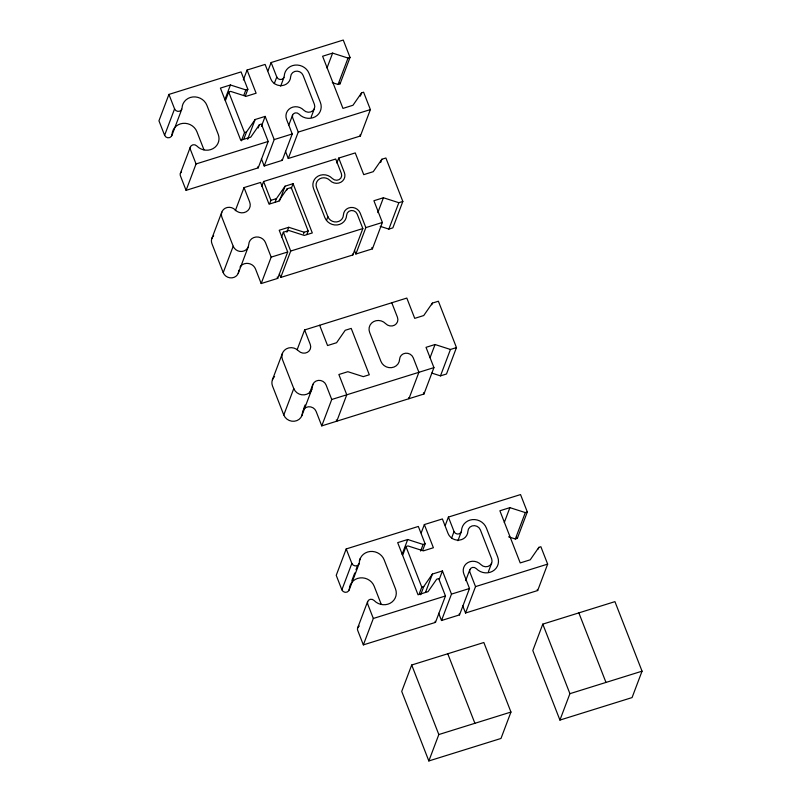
<?xml version="1.0" encoding="UTF-8"?>
<svg xmlns="http://www.w3.org/2000/svg" width="801" height="801" viewBox="0 0 801 801"><rect width="100%" height="100%" fill="white"/><g stroke="black" fill="none" stroke-linecap="round" stroke-linejoin="round"><path stroke-width="1.2" d="M245.356 95.9L247.849 89.301L241.071 71.91L168.931 94.408L158.948 120.811L164.606 135.299A3.885 3.625 20.7 0 0 172.065 134.478A12.956 12.065 20.7 0 1 182.818 123.374A12.956 12.065 20.7 0 1 196.916 131.724L203.985 149.827M164.606 135.299L174.578 108.896L168.931 94.408M171.804 135.649L181.787 109.246M180.385 173.406L190.358 147.004M247.849 89.301L245.847 89.922L230.428 84.976L220.415 88.1L240.751 140.255L250.773 137.131L259.404 124.696L261.406 124.065L268.185 141.457L258.212 167.86L186.072 190.348L196.055 163.945L190.398 149.457A3.885 3.625 20.7 0 1 196.816 145.962A12.956 12.065 20.7 0 0 212.966 148.666A12.956 12.065 20.7 0 0 218.202 134.288L206.898 105.321A12.956 12.065 20.7 0 0 192.801 96.961A12.956 12.065 20.7 0 0 182.037 108.065A3.885 3.625 20.7 0 1 174.578 108.896M224.821 99.835L230.428 84.976M225.562 100.275L228.685 92.025L230.688 91.404L246.097 96.34L256.12 93.216L247.078 70.037L265.111 64.42L270.768 78.909A10.363 9.652 20.7 0 0 282.042 85.587A10.363 9.652 20.7 0 0 290.653 76.706A6.478 6.038 20.7 0 1 303.078 75.324L314.382 104.3A6.478 6.038 20.7 0 1 303.689 110.138A10.363 9.652 20.7 0 0 290.773 107.965A10.363 9.652 20.7 0 0 286.588 119.469L292.235 133.957L282.252 160.36L264.22 165.987L261.396 158.738M243.334 79.94L247.078 70.037M243.975 94.878L245.847 89.922M241.391 140.836L244.505 132.586L228.685 92.025M268.005 70.798L271.128 62.538L343.259 40.05L350.037 57.432L340.065 83.845L338.062 84.465L332.285 82.613M244.015 138.563L246.508 131.965L255.139 119.519L265.161 116.395L274.202 139.574L264.22 165.987M247.659 139.324L255.139 119.519M211.834 238.538L221.807 212.125M274.282 83.634L276.776 77.026L271.128 62.538M258.162 127.99L259.404 124.696M261.416 126.298L265.161 116.395M280.65 86.178L283.975 77.377M235.314 210.703L244.045 187.594L260.575 182.438L269.056 204.175L278.568 201.201L287.199 188.766L291.214 187.514L308.165 230.978L306.913 234.272M238.808 270.257A8.741 8.15 20.7 0 0 238.758 270.908A8.09 7.539 20.7 0 1 232.03 277.847A8.09 7.539 20.7 0 1 223.219 272.63L233.201 246.227L221.897 217.251A8.09 7.539 20.7 0 1 225.171 208.26A8.09 7.539 20.7 0 1 235.264 209.962A8.741 8.15 20.7 0 0 246.167 211.794A8.741 8.15 20.7 0 0 249.692 202.082L244.045 187.594M261.717 186.453L263.579 181.507L335.719 159.009L341.366 173.497A5.507 5.126 20.7 0 1 332.285 178.463A11.334 10.563 20.7 0 0 318.147 176.09A11.334 10.563 20.7 0 0 313.571 188.666L324.876 217.642A11.334 10.563 20.7 0 0 337.211 224.951A11.334 10.563 20.7 0 0 346.623 215.239A5.507 5.126 20.7 0 1 357.186 214.067L362.843 228.555L352.861 254.958L280.73 277.446L279.349 273.922M288.811 125.036L292.555 115.134M238.227 273.361L248.2 246.948M269.677 203.644L270.928 200.34L263.579 181.507M350.037 57.432L348.035 58.062L332.625 53.116L322.603 56.24L342.948 108.395L352.971 105.271L361.601 92.826L363.604 92.205L370.382 109.587L360.4 135.99L288.27 158.488L298.242 132.085L292.595 117.597A3.885 3.625 20.7 0 1 299.013 114.092A12.956 12.065 20.7 0 0 315.163 116.806A12.956 12.065 20.7 0 0 320.39 102.428L309.096 73.452A12.956 12.065 20.7 0 0 294.998 65.101A12.956 12.065 20.7 0 0 284.235 76.205A3.885 3.625 20.7 0 1 276.776 77.026M275.194 201.922L276.435 198.618L285.076 186.182L293.086 183.679L312.3 232.941L304.28 235.434L288.871 230.488L283.364 232.21L281.491 237.166M327.008 67.965L332.625 53.116M279.459 201.031L285.076 186.182M311.128 117.206L314.453 108.405M286.578 190.418L287.199 188.766M291.214 188.636L293.086 183.679M308.165 230.978L304.15 232.23L288.74 227.284L279.219 230.247L287.699 251.985L277.717 278.388L261.186 283.544L271.169 257.131L265.521 242.653A8.741 8.15 20.7 0 0 256 237.016A8.741 8.15 20.7 0 0 248.741 244.505A8.09 7.539 20.7 0 1 242.012 251.444A8.09 7.539 20.7 0 1 233.201 246.227M338.062 84.465L348.035 58.062M286.868 232.23L288.74 227.284M280.73 277.446L290.703 251.043L283.364 232.21M303.529 233.872L304.15 232.23M360.35 96.13L361.601 92.826M336.851 163.024L338.723 158.077L355.254 152.921L363.734 174.648L373.246 171.684L381.887 159.239L385.892 157.997L402.843 201.451L392.86 227.864L388.855 229.106L380.185 226.333M326.628 220.005L327.879 216.701L316.575 187.734A8.09 7.539 20.7 0 1 319.849 178.743A8.09 7.539 20.7 0 1 329.942 180.435A8.741 8.15 20.7 0 0 340.846 182.268A8.741 8.15 20.7 0 0 344.38 172.565L338.723 158.077M272.39 379.854L282.373 353.451M297.141 349.747L304.62 329.942L406.818 298.072L414.728 318.357L423.739 315.544L432.37 303.108L438.387 301.236L456.47 347.594L446.487 373.997L440.48 375.869L431.809 373.096M456.47 347.594L450.452 349.466L435.043 344.52L426.022 347.334L433.932 367.619L423.959 394.022L321.762 425.882L316.115 411.404A7.119 6.638 20.7 0 0 302.438 412.915A9.712 9.051 20.7 0 1 294.368 421.236A9.712 9.051 20.7 0 1 283.794 414.978L293.777 388.565L282.473 359.599A9.712 9.051 20.7 0 1 286.398 348.815A9.712 9.051 20.7 0 1 298.513 350.848A7.119 6.638 20.7 0 0 310.267 344.43L304.62 329.942M380.635 162.543L381.887 159.239M402.843 201.451L398.838 202.703L383.419 197.757L373.907 200.731L382.377 222.458L372.405 248.871L355.864 254.017L365.847 227.614L360.2 213.126A8.741 8.15 20.7 0 0 350.678 207.489A8.741 8.15 20.7 0 0 343.419 214.988A8.09 7.539 20.7 0 1 336.69 221.927A8.09 7.539 20.7 0 1 327.879 216.701M303.779 408.46L305.081 405.016M309.416 393.541L312.891 384.35M377.812 212.615L383.419 197.757M301.797 415.849L311.779 389.436M388.855 229.106L398.838 202.703M321.762 425.882L331.744 399.479L326.087 384.991A7.119 6.638 20.7 0 0 312.42 386.503A9.712 9.051 20.7 0 1 304.35 394.833A9.712 9.051 20.7 0 1 293.777 388.565M431.749 304.76L432.37 303.108M422.628 550.427L425.121 543.829L418.342 526.447L346.202 548.935L336.23 575.338L341.877 589.826A3.885 3.625 20.7 0 0 349.336 589.005A12.956 12.065 20.7 0 1 360.1 577.901A12.956 12.065 20.7 0 1 374.197 586.252L381.256 604.365M341.877 589.826L351.859 563.423L346.202 548.935M430.057 357.727L435.043 344.52M351.849 580.685L354.763 572.985M356.014 569.691L357.256 566.387M359.339 560.88L360.17 558.687M349.086 590.177L359.058 563.774M440.48 375.869L450.452 349.466M357.657 627.934L367.639 601.531M425.121 543.829L423.118 544.45L407.709 539.514L397.686 542.637L418.032 594.783L428.044 591.659L436.685 579.223L438.688 578.592L445.466 595.984L435.484 622.387L363.354 644.885L373.326 618.472L367.679 603.984A3.885 3.625 20.7 0 1 374.097 600.49A12.956 12.065 20.7 0 0 390.247 603.203A12.956 12.065 20.7 0 0 395.474 588.825L384.17 559.849A12.956 12.065 20.7 0 0 370.072 551.499A12.956 12.065 20.7 0 0 359.319 562.592A3.885 3.625 20.7 0 1 351.859 563.423M402.092 554.362L407.709 539.514M402.843 554.803L405.957 546.552L407.959 545.932L423.379 550.868L433.391 547.744L424.35 524.565L442.392 518.948L448.039 533.436A10.363 9.652 20.7 0 0 459.313 540.114A10.363 9.652 20.7 0 0 467.924 531.233A6.478 6.038 20.7 0 1 480.36 529.851L491.654 558.828A6.478 6.038 20.7 0 1 480.97 564.665A10.363 9.652 20.7 0 0 468.044 562.492A10.363 9.652 20.7 0 0 463.859 573.997L469.506 588.485L459.534 614.888L441.501 620.515L438.678 613.266M421.236 532.825L424.35 524.565M420.625 551.058L423.118 544.45M419.283 593.721L421.777 587.113L405.957 546.552M445.286 525.326L448.4 517.076L520.54 494.577L527.318 511.959L517.336 538.372L515.333 538.993L508.595 536.83M420.665 594.742L423.789 586.492L432.42 574.057L442.432 570.933L451.474 594.112L441.501 620.515M425.561 592.209L432.42 574.057M451.554 538.162L454.047 531.554L448.4 517.076M439.318 579.183L442.432 570.933M457.922 540.705L461.256 531.904M411.704 665.01L401.722 691.413L428.845 760.95L500.985 738.462L510.958 712.049L483.844 642.512L411.704 665.01L438.828 734.547L428.845 760.95M465.671 580.665L469.827 569.661M527.318 511.959L525.316 512.59L509.897 507.644L499.884 510.768L520.219 562.923L530.242 559.799L538.873 547.353L540.875 546.733L547.654 564.114L537.681 590.527L465.541 613.015L475.524 586.612L469.867 572.124A3.885 3.625 20.7 0 1 476.285 568.62A12.956 12.065 20.7 0 0 492.435 571.333A12.956 12.065 20.7 0 0 497.671 556.955L486.367 527.979A12.956 12.065 20.7 0 0 472.27 519.629A12.956 12.065 20.7 0 0 461.506 530.733A3.885 3.625 20.7 0 1 454.047 531.554M504.29 522.502L509.897 507.644M488.4 571.734L491.724 562.933M515.333 538.993L525.316 512.59M538.252 549.005L538.873 547.353M542.788 624.129L532.815 650.542L559.929 720.079L632.069 697.581L642.052 671.178L614.928 601.641L542.788 624.129L569.912 693.676L559.929 720.079M244.505 132.586L246.508 131.965M196.055 163.945L268.185 141.457M274.202 139.574L292.235 133.957M298.242 132.085L370.382 109.587M270.928 200.34L276.435 198.618M271.169 257.131L287.699 251.985M290.703 251.043L362.843 228.555M365.847 227.614L382.377 222.458M331.744 399.479L433.932 367.619M421.777 587.113L423.789 586.492M373.326 618.472L445.466 595.984M451.474 594.112L469.506 588.485M475.524 586.612L547.654 564.114M438.828 734.547L510.958 712.049M569.912 693.676L642.052 671.178M578.853 612.885L605.977 682.422M339.644 82.753L340.065 83.845M359.979 134.908L360.4 135.99M516.915 537.281L517.336 538.372M537.261 589.436L537.681 590.527M371.874 247.509L372.405 248.871M391.789 302.768L397.436 317.246A7.119 6.638 20.7 0 1 385.671 323.664A9.712 9.051 20.7 0 0 373.566 321.632A9.712 9.051 20.7 0 0 369.641 332.415L380.936 361.391A9.712 9.051 20.7 0 0 391.509 367.659A9.712 9.051 20.7 0 0 399.589 359.329A7.119 6.638 20.7 0 1 413.256 357.817L418.903 372.305L408.931 398.708L408.58 397.807M423.459 392.75L423.959 394.022M354.453 250.403L355.864 254.017M352.51 254.047L352.861 254.958M285.446 151.239L288.27 158.488M462.718 605.776L465.541 613.015M281.902 159.459L282.252 160.36M459.183 613.987L459.534 614.888M257.792 166.768L258.212 167.86M319.649 325.256L327.559 345.541L336.58 342.728L345.211 330.282L351.218 328.41L369.301 374.768L363.294 376.64L347.874 371.704L338.863 374.508L346.773 394.793L336.79 421.196L336.3 419.934M435.063 621.306L435.484 622.387M447.769 653.756L474.893 723.293M277.196 277.026L277.717 278.388M261.186 283.544L255.539 269.056A8.741 8.15 20.7 0 0 248.22 263.439A8.741 8.15 20.7 0 0 240 267.003M283.794 414.978L272.5 386.002A9.712 9.051 20.7 0 1 274.573 376.55M223.219 272.63L211.925 243.654A8.09 7.539 20.7 0 1 213.657 235.784M186.072 190.348L180.425 175.86A3.885 3.625 20.7 0 1 181.487 171.885M363.354 644.885L357.697 630.397A3.885 3.625 20.7 0 1 359.269 626.082"/></g></svg>
